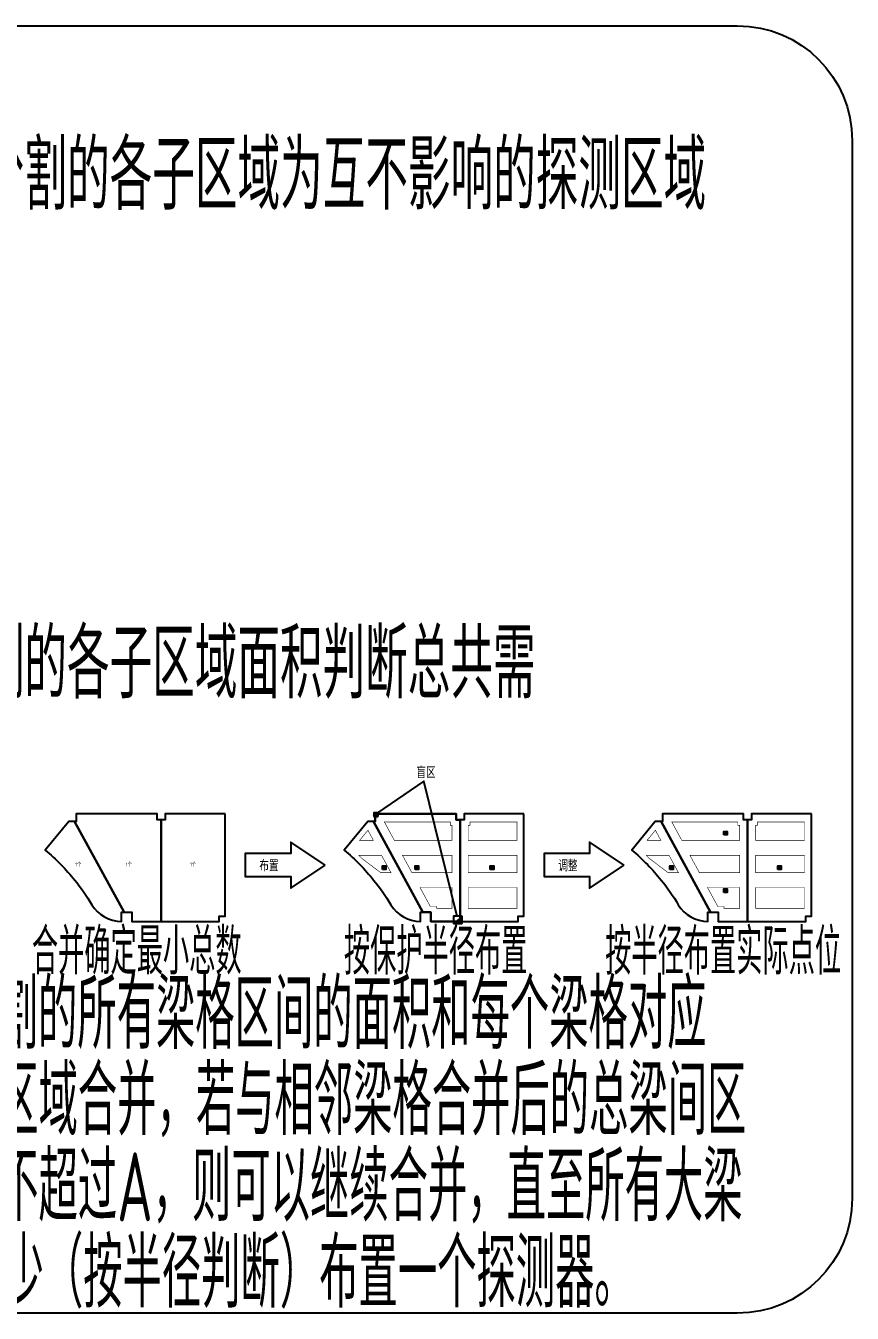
# Model space of a CAD drawing. Header units: millimetres. Extents: x -77018 to 517482, y 243785 to 1580285.
# Drawn here: x 183354 to 255232, y 554785 to 666785 of the extents above; entities that cross this region are included whole.
import ezdxf
from ezdxf.enums import TextEntityAlignment as Align

# ---------------------------------------------------------------- set-up
doc = ezdxf.new("R2010")
doc.units = ezdxf.units.MM
doc.header["$LTSCALE"] = 1000
doc.linetypes.add('HIDDEN', pattern=[9.525, 6.35, -3.175])
for name, color, linetype in [('E-FAS-DEVC', 3, 'Continuous'), ('E-UNIV-DIAG', 2, 'Continuous'), ('E-UNIV-EL', 140, 'Continuous'), ('E-UNIV-NOTE', 6, 'Continuous'), ('MJ', 211, 'Continuous'), ('保护范围', 4, 'Continuous'), ('可布置区域（吸顶）', 3, 'Continuous'), ('房间框线', 30, 'Continuous')]:
    doc.layers.add(name, color=color, linetype=linetype)
doc.styles.add('TH-STYLE3', font='tssdeng.shx', dxfattribs={"width": 0.65, "bigfont": 'tssdchn.shx'})
doc.styles.add('YQ_TEXT', font='SUPEROS.SHX', dxfattribs={"width": 0.8, "bigfont": 'HZDX.SHX'})

# ---------------------------------------------------------------- blocks, each defined once
blk = doc.blocks.new('E-BFAS110')
blk.add_lwpolyline([(-1.5, -1.5), (-1.5, 1.5), (1.5, 1.5), (1.5, -1.5)], close=True)
at = {"layer": 'E-UNIV-EL'}
blk.add_lwpolyline([(0.4, 1.1), (-0.4, 0.4), (0.4, -0.4), (-0.4, -1.1)], dxfattribs=at)

msp = doc.modelspace()

# ---------------------------------------------------------------- linework, layer by layer
at = {"layer": 'E-UNIV-DIAG'}
msp.add_lwpolyline([(245232, 554784.8), (65232, 554784.8, -0.41421356), (55232, 564784.8), (55232, 656784.8, -0.41421356), (65232, 666784.8), (245232, 666784.8, -0.41421356), (255232, 656784.8), (255232, 564784.8, -0.41421356)], format="xyb", close=True, dxfattribs=at)
at = {"layer": 'E-UNIV-NOTE'}
for points in [[(220876.1, 589308.2), (217960.9, 601084.8), (213930.3, 598324.6)], [(209394.6, 593768.3), (206394.6, 595768.3), (206394.6, 594768.3), (202425.9, 594768.3), (202425.9, 592768.3), (206394.6, 592768.3), (206394.6, 591768.3), (209394.6, 593768.3)], [(235394.6, 593768.3), (232394.6, 595768.3), (232394.6, 594768.3), (228425.9, 594768.3), (228425.9, 592768.3), (232394.6, 592768.3), (232394.6, 591768.3), (235394.6, 593768.3)]]:
    msp.add_lwpolyline(points, dxfattribs=at)
for points in [[(213627.6, 598016.1, 0.52056705), (213677.6, 598016.1, 0.52056705), (213727.6, 598016.1, 0.52056705), (213777.6, 598016.1, 0.52056705), (213827.6, 598016.1, 0.52056705), (213877.6, 598016.1, 0.52056705), (213927.6, 598016.1, 0.52056705), (213977.6, 598016.1, 0.52056705), (213993.7, 598050, 0.52056705), (213993.7, 598100, 0.52056705), (213993.7, 598150, 0.52056705), (213993.7, 598200, 0.52056705), (213993.7, 598250, 0.52056705), (213993.7, 598300, 0.52056705), (213955.3, 598311.6, 0.52056705), (213905.3, 598311.6, 0.52056705), (213855.3, 598311.6, 0.52056705), (213805.3, 598311.6, 0.52056705), (213755.3, 598311.6, 0.52056705), (213705.3, 598311.6, 0.52056705), (213655.3, 598311.6, 0.52056705), (213627.6, 598289.4, 0.52056705), (213627.6, 598239.4, 0.52056705), (213627.6, 598189.4, 0.52056705), (213627.6, 598139.4, 0.52056705), (213627.6, 598089.4, 0.52056705)], [(220561.6, 588689.5, 0.52056705), (220611.6, 588689.5, 0.52056705), (220661.6, 588689.5, 0.52056705), (220711.6, 588689.5, 0.52056705), (220761.6, 588689.5, 0.52056705), (220811.6, 588689.5, 0.52056705), (220861.6, 588689.5, 0.52056705), (220911.6, 588689.5, 0.52056705), (220961.6, 588689.5, 0.52056705), (221011.6, 588689.5, 0.52056705), (221061.6, 588689.5, 0.52056705), (221111.6, 588689.5, 0.52056705), (221161.6, 588689.5, 0.52056705), (221211.6, 588689.5, 0.52056705), (221261.6, 588689.5, 0.52056705), (221288.2, 588712.8, 0.52056705), (221288.2, 588762.8, 0.52056705), (221288.2, 588812.8, 0.52056705), (221288.2, 588862.8, 0.52056705), (221288.2, 588912.8, 0.52056705), (221288.2, 588962.8, 0.52056705), (221288.2, 589012.8, 0.52056705), (221288.2, 589062.8, 0.52056705), (221288.2, 589112.8, 0.52056705), (221288.2, 589162.8, 0.52056705), (221288.2, 589212.8, 0.52056705), (221288.2, 589262.8, 0.52056705), (221288.2, 589312.8, 0.52056705), (221251.1, 589325.7, 0.52056705), (221201.1, 589325.7, 0.52056705), (221151.1, 589325.7, 0.52056705), (221101.1, 589325.7, 0.52056705), (221051.1, 589325.7, 0.52056705), (221001.1, 589325.7, 0.52056705), (220951.1, 589325.7, 0.52056705), (220901.1, 589325.7, 0.52056705), (220851.1, 589325.7, 0.52056705), (220801.1, 589325.7, 0.52056705), (220751.1, 589325.7, 0.52056705), (220701.1, 589325.7, 0.52056705), (220651.1, 589325.7, 0.52056705), (220601.1, 589325.7, 0.52056705), (220561.6, 589315.2, 0.52056705), (220561.6, 589265.2, 0.52056705), (220561.6, 589215.2, 0.52056705), (220561.6, 589165.2, 0.52056705), (220561.6, 589115.2, 0.52056705), (220561.6, 589065.2, 0.52056705), (220561.6, 589015.2, 0.52056705), (220561.6, 588965.2, 0.52056705), (220561.6, 588915.2, 0.52056705), (220561.6, 588865.2, 0.52056705), (220561.6, 588815.2, 0.52056705), (220561.6, 588765.2, 0.52056705), (220561.6, 588715.2, 0.52056705)]]:
    msp.add_lwpolyline(points, format="xyb", close=True, dxfattribs=at)
at = {"layer": 'MJ', "linetype": 'HIDDEN', "const_width": 50}
for points in [[(195132.2, 597718.4), (194782.2, 597718.4), (194782.2, 598218.3), (187732.2, 598218.3), (187732.2, 597568.3), (187604, 597568.3), (191901, 589668.3), (192582.2, 589668.3), (192582.2, 588868.3), (195132.2, 588868.3)], [(200682.2, 598218.3), (195482.2, 598218.3), (195482.2, 597718.4), (195132.2, 597718.4), (195132.2, 588868.3), (200182.2, 588868.3), (200182.2, 589318.3), (200682.2, 589318.3)]]:
    msp.add_lwpolyline(points, close=True, dxfattribs=at)
msp.add_lwpolyline([(187604, 597568.3), (187095.8, 597568.3), (185049.7, 595076.4, -0.02495088), (186413.2, 593814.6, -0.02372228), (187610.3, 592468.3, -0.03489228), (189106.1, 590326.3, 0.2638449), (191682.2, 588868.3), (191682.2, 589668.3), (191901, 589668.3), (187604, 597568.3)], format="xyb", dxfattribs=at)
at = {"layer": '保护范围'}
for points in [[(213935.3, 598218.3), (220782.2, 598218.3), (220782.2, 597718.4), (221132.2, 597718.4), (221132.2, 589130.7, -0.01821945), (220801, 588868.3), (218582.2, 588868.3), (218582.2, 589668.3), (217901, 589668.3), (213604, 597568.3), (213732.2, 597568.3), (213732.2, 598062.2, -0.01104171)], [(213604, 597568.3), (213095.8, 597568.3), (211049.7, 595076.4, -0.02495088), (212413.2, 593814.6, -0.02370304), (213609.3, 592469.5, -0.03491178), (215106.1, 590326.3, 0.2638449), (217682.2, 588868.3), (217682.2, 589668.3), (217901, 589668.3)]]:
    msp.add_lwpolyline(points, format="xyb", close=True, dxfattribs=at)
msp.add_lwpolyline([(226682.2, 598218.3), (221482.2, 598218.3), (221482.2, 597718.4), (221132.2, 597718.4), (221132.2, 588868.3), (226182.2, 588868.3), (226182.2, 589318.3), (226682.2, 589318.3)], close=True, dxfattribs=at)
at = {"layer": '可布置区域（吸顶）', "const_width": 50}
for points in [[(220432.2, 597218.4), (220282.2, 597218.4), (220282.2, 597518.3), (214541.9, 597518.3), (215412.2, 595918.3), (220432.2, 595918.3)], [(226082.2, 597518.3), (221982.2, 597518.3), (221982.2, 597218.4), (221832.2, 597218.4), (221832.2, 595918.3), (226082.2, 595918.3)], [(245432.2, 597218.4), (245282.2, 597218.4), (245282.2, 597518.3), (239541.9, 597518.3), (240412.2, 595918.3), (245432.2, 595918.3)], [(251082.2, 597518.3), (246982.2, 597518.3), (246982.2, 597218.4), (246832.2, 597218.4), (246832.2, 595918.3), (251082.2, 595918.3)], [(213111.5, 596799.5), (212388, 595918.3), (213590.8, 595918.3)], [(238111.5, 596799.5), (237388, 595918.3), (238590.8, 595918.3)], [(220432.2, 594618.3), (216119.3, 594618.3), (216935.1, 593118.3), (220432.2, 593118.3)], [(226082.2, 594618.3), (221832.2, 594618.3), (221832.2, 593118.3), (226082.2, 593118.3)], [(245432.2, 594618.3), (241119.3, 594618.3), (241935.1, 593118.3), (245432.2, 593118.3)], [(251082.2, 594618.3), (246832.2, 594618.3), (246832.2, 593118.3), (251082.2, 593118.3)], [(220432.2, 591818.3), (217642.2, 591818.3), (218539.7, 590168.3), (219082.2, 590168.3), (219082.2, 590018.3), (220432.2, 590018.3)], [(226082.2, 591818.3), (221832.2, 591818.3), (221832.2, 590018.3), (226082.2, 590018.3)], [(245432.2, 591818.3), (242642.2, 591818.3), (243539.7, 590168.3), (244082.2, 590168.3), (244082.2, 590018.3), (245432.2, 590018.3)], [(251082.2, 591818.3), (246832.2, 591818.3), (246832.2, 590018.3), (251082.2, 590018.3)]]:
    msp.add_lwpolyline(points, close=True, dxfattribs=at)
for points in [[(214297.9, 594618.3), (212311.3, 594618.3, -0.00519054), (212595.5, 594341), (214209.4, 593118.3), (215113.8, 593118.3)], [(239297.9, 594618.3), (237311.3, 594618.3, -0.00519054), (237595.5, 594341), (239209.4, 593118.3), (240113.8, 593118.3)]]:
    msp.add_lwpolyline(points, format="xyb", close=True, dxfattribs=at)
at = {"layer": '房间框线'}
for points in [[(195132.2, 597718.4), (194782.2, 597718.4), (194782.2, 598218.3), (187732.2, 598218.3), (187732.2, 597568.3), (187604, 597568.3), (191901, 589668.3), (192582.2, 589668.3), (192582.2, 588868.3), (195132.2, 588868.3)], [(200682.2, 598218.3), (195482.2, 598218.3), (195482.2, 597718.4), (195132.2, 597718.4), (195132.2, 588868.3), (200182.2, 588868.3), (200182.2, 589318.3), (200682.2, 589318.3)], [(221132.2, 597718.4), (220782.2, 597718.4), (220782.2, 598218.3), (213732.2, 598218.3), (213732.2, 597568.3), (213604, 597568.3), (217901, 589668.3), (218582.2, 589668.3), (218582.2, 588868.3), (221132.2, 588868.3)], [(226682.2, 598218.3), (221482.2, 598218.3), (221482.2, 597718.4), (221132.2, 597718.4), (221132.2, 588868.3), (226182.2, 588868.3), (226182.2, 589318.3), (226682.2, 589318.3)], [(246132.2, 597718.4), (245782.2, 597718.4), (245782.2, 598218.3), (238732.2, 598218.3), (238732.2, 597568.3), (238604, 597568.3), (242901, 589668.3), (243582.2, 589668.3), (243582.2, 588868.3), (246132.2, 588868.3)], [(251682.2, 598218.3), (246482.2, 598218.3), (246482.2, 597718.4), (246132.2, 597718.4), (246132.2, 588868.3), (251182.2, 588868.3), (251182.2, 589318.3), (251682.2, 589318.3)]]:
    msp.add_lwpolyline(points, close=True, dxfattribs=at)
for points in [[(187604, 597568.3), (187095.8, 597568.3), (185049.7, 595076.4, -0.02495088), (186413.2, 593814.6, -0.02370304), (187609.3, 592469.5, -0.03491178), (189106.1, 590326.3, 0.2638449), (191682.2, 588868.3), (191682.2, 589668.3), (191901, 589668.3)], [(213604, 597568.3), (213095.8, 597568.3), (211049.7, 595076.4, -0.02495088), (212413.2, 593814.6, -0.02370304), (213609.3, 592469.5, -0.03491178), (215106.1, 590326.3, 0.2638449), (217682.2, 588868.3), (217682.2, 589668.3), (217901, 589668.3)], [(238604, 597568.3), (238095.8, 597568.3), (236049.7, 595076.4, -0.02495088), (237413.2, 593814.6, -0.02370304), (238609.3, 592469.5, -0.03491178), (240106.1, 590326.3, 0.2638449), (242682.2, 588868.3), (242682.2, 589668.3), (242901, 589668.3)]]:
    msp.add_lwpolyline(points, format="xyb", close=True, dxfattribs=at)

# ---------------------------------------------------------------- block references
at = {"layer": 'E-FAS-DEVC', "xscale": 100, "yscale": 100, "zscale": 100}
for p in [(244210.4, 596543.3), (214515.8, 593547.7), (217368.1, 593543.3), (223905, 593547.7), (239515.8, 593547.7), (248905, 593547.7), (244210.4, 591543.3)]:
    msp.add_blockref('E-BFAS110', p, dxfattribs=at)

# ---------------------------------------------------------------- texts
at = {"layer": 'E-UNIV-NOTE', "style": 'TH-STYLE3'}
for s, width, p in [('高度超过600的梁(以下简称大梁)应作为空间分割线对房间进行分割，分割的各子区域为互不影响的探测区域', 0.65, (65232, 653784.8)), ('高度介于200~600之间的梁，应将梁作为空间分割线进行分割，按分割的各子区域面积判断总共需', 0.65, (65232, 611284.8)), ('实际使用的探测器数量的确定：已知由200~600之间的梁与墙、柱、大梁分割的所有梁格区间的面积和每个梁格对应', 0.6, (65232, 580784.8)), ('的单只探测器可以保护的梁格数量N，以大梁分割区域内任一梁格为起点进行区域合并，若与相邻梁格合并后的总梁间区', 0.6, (65232, 573284.8)), ('域数量不超过已合并的所有梁间区域中对应的N的最小值，且总梁间区域面积不超过A，则可以继续合并，直至所有大梁', 0.6, (65232, 565784.8)), ('分割区域内的梁格被合并或不能继续合并为止，最后形成的每个合并区域均至少（按半径判断）布置一个探测器。', 0.6, (65232, 558284.8))]:
    msp.add_text(s, height=6000, dxfattribs=dict(at, width=width)).set_placement(p, align=Align.MIDDLE_LEFT)
for s, height, width, p in [('盲区', 1000, 0.7, (218158.1, 601883.9)), ('布置', 1000, 0.7, (204504.4, 593768.3)), ('调整', 1000, 0.7, (230504.4, 593768.3)), ('合并确定最小总数', 4000, 0.6, (193004.4, 586462.6)), ('按保护半径布置', 4000, 0.6, (219004.4, 586462.6)), ('按半径布置实际点位', 4000, 0.6, (244004.4, 586462.6))]:
    msp.add_text(s, height=height, dxfattribs=dict(at, width=width)).set_placement(p, align=Align.MIDDLE)
at = {"layer": 'MJ', "style": 'YQ_TEXT', "width": 0.8}
for p in [(187924.4, 593868.3), (192318.8, 593868.3), (197907.2, 593868.3)]:
    msp.add_text('1个', height=350, dxfattribs=at).set_placement(p, align=Align.MIDDLE)

doc.saveas('drawing.dxf')
